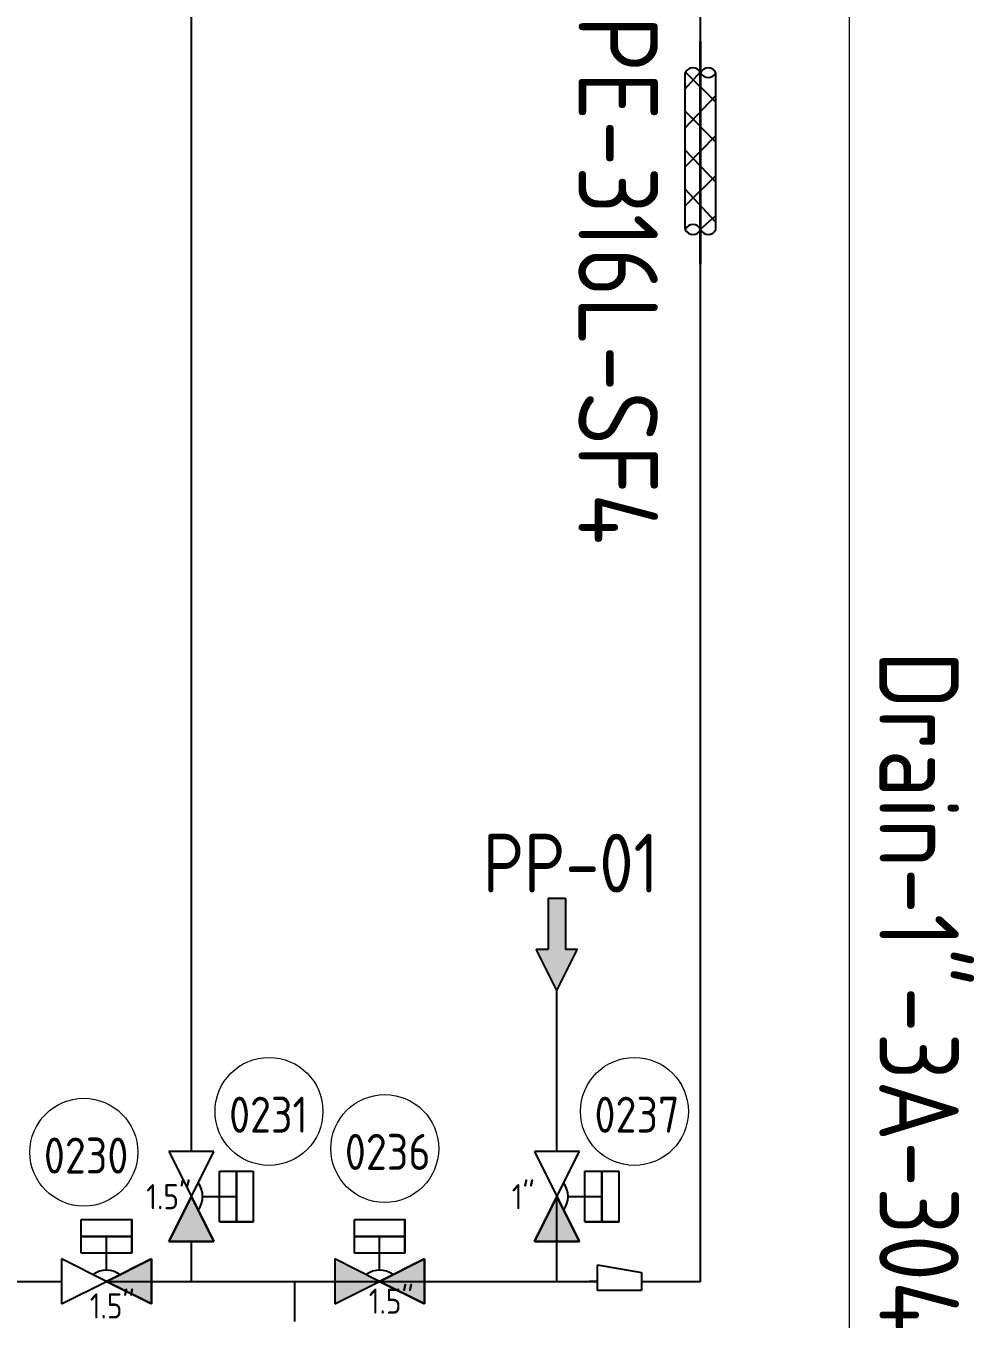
# Model space of a CAD drawing. Header units: millimetres. Extents: x -68339142 to 208, y -167 to 82456658.
# Drawn here: x -68332881.1 to -68332558.7, y 82448111.2 to 82448550.8 of the extents above; entities that cross this region are included whole.
import ezdxf

# ---------------------------------------------------------------- set-up
doc = ezdxf.new("R2010")
doc.units = ezdxf.units.MM
doc.header["$MEASUREMENT"] = 0
doc.layers.add('AM_8', color=1, linetype='Continuous', lineweight=15)
for name, color, linetype in [('排管', 10, 'Continuous'), ('文字', 1, 'Continuous'), ('機器', 7, 'Continuous'), ('药液', 210, 'Continuous')]:
    doc.layers.add(name, color=color, linetype=linetype)
doc.styles.get("Standard").update_dxf_attribs({"font": 'gbenor.shx', "bigfont": 'gbcbig.shx'})

# ---------------------------------------------------------------- blocks, each defined once
blk = doc.blocks.new('保温')
at = {"ltscale": 0.1}
h = blk.add_hatch(dxfattribs=at)
h.set_pattern_fill('ANSI37', scale=2.234399999999999)
h.set_pattern_definition([(44.99999999999997, (-813.4420348629722, 754.6356316621168), (-5.016371069229228, 5.016371069229224), []), (135, (-813.4420348629722, 754.6356316621168), (-5.016371069229229, -5.016371069229224), [])])
h.paths.add_polyline_path([(40.0281178516377, 3.910200000015001), (-2.934541498689214e-11, 3.910200000015001, -0.6525360622096348), (-2.934541498689214e-11, 1.610711564126176e-11, 0.652536062208393), (-2.934541498689214e-11, -3.910199999979604), (40.0281178516377, -3.910199999979604, -0.652536062207818), (40.0281178516377, 1.610711564126176e-11, 0.6525360622075519)])
at = {"color": 7}
for p, q in [((-2.934541498689214e-11, 3.910200000005452), (40.0281178516377, 3.910200000005452)), ((-2.934541498689214e-11, -3.910199999992337), (40.0281178516377, -3.910199999992337))]:
    blk.add_line(p, q, dxfattribs=at)
at = {"color": 7, "lineweight": 35}
blk.add_line((-8.915646761219492, 1.909583602355269e-13), (47.98137530246434, 1.909583602355269e-13), dxfattribs=at)
at = {"color": 7}
for centre, start, end in [((0.8601914965108648, 1.955100000004413), 113.7482053907326, 246.2517946092674), ((-0.8601914965695556, 1.955100000004413), 293.7482053907326, 66.25179460926744), ((39.16792635509749, 1.955100000004413), 293.748205391198, 66.25179460880196), ((0.8601914965108648, -1.955099999991298), 113.7482053907326, 246.2517946092674), ((40.88830934817791, -1.955099999991298), 113.7482053907326, 246.2517946092674), ((39.16792635509749, -1.955099999991298), 293.7482053907326, 66.25179460926744)]:
    blk.add_arc(centre, 2.135964751742607, start, end, dxfattribs=at)
blk = doc.blocks.new('*U308')
at = {"color": 0}
for p, q in [((-6.328125, 7.03125), (-6.328125, 15.46875)), ((-6.328125, 15.46875), (6.328125, 15.46875)), ((6.328125, 11.25), (-6.328125, 11.25)), ((-6.328125, 11.25), (6.328125, 11.25)), ((0, 2.8125), (0, 11.25)), ((6.328125, 7.03125), (-6.328125, 7.03125)), ((0, 0), (-11.25, 5.625)), ((-11.25, 5.625), (-11.25, -5.625)), ((0, 0), (11.25, 5.625)), ((11.25, 5.625), (11.25, -5.625)), ((-11.25, -5.625), (0, 0)), ((11.25, -5.625), (0, 0))]:
    blk.add_line(p, q, dxfattribs=at)
blk.add_lwpolyline([(6.328125, 7.03125), (6.328125, 7.03125), (6.328125, 15.46875), (6.328125, 15.46875)], close=True, dxfattribs=at)
at = {"color": 1, "linetype": 'ByBlock', "lineweight": 9}
blk.add_circle((1.291061533639279, 33.22947446384858), 13.5, dxfattribs=at)
at = {"color": 0}
blk.add_arc((0, -2.8125), 5.625, 53.13010235422894, 126.8698976457711, dxfattribs=at)
at = {"color": 1, "linetype": 'ByBlock', "lineweight": 9}
for tag, p, height, flags in [('YQJ_CODE', (-6.419976453274014, 35.90254684173822), 9, 2), ('YQJ_ITEMID', (12.30389252496513, -9.268028050291264), 5, 1), ('YQJ_CLASS_NAME', (12.34145168959367, -15.0460218663336), 5, 1), ('品牌', (13.51525420045436, -20.57112130539599), 5, 1), ('供电电源', (13.40854493904772, -26.41575940861708), 5, 1), ('控制方式', (13.72867290480644, -33.13547494261206), 5, 1), ('输出信号类型1', (14.1519754470537, -39.40720924178709), 5, 1), ('输出信号类型2', (13.98124049918988, -46.42557879951505), 5, 1)]:
    blk.add_attdef(tag, p, '', height=height, dxfattribs=dict(at, flags=flags))
for tag, p, height in [('YQJ_NO', (-8.700140145431671, 27.89385708464004), 9), ('尺寸', (-2.711674032477459, -8.099425421580065), 6.3)]:
    blk.add_attdef(tag, p, '', height=height, dxfattribs=at)
blk = doc.blocks.new('*U194')
at = {"color": 0}
for p, q in [((5.625000000000003, 11.25), (-5.624999999999997, 11.25)), ((-5.624999999999997, 11.25), (0, 0)), ((0, 0), (5.625000000000003, 11.25)), ((7.031249999999998, -6.328125000000002), (7.031250000000002, 6.328124999999998)), ((7.031250000000002, 6.328124999999998), (15.46875, 6.328124999999996)), ((11.25, -6.328125000000003), (11.25, 6.328124999999997)), ((11.25, 6.328124999999997), (11.25, -6.328125000000003)), ((15.46875, 6.328124999999996), (15.46875, -6.328125000000004)), ((-5.625000000000003, -11.25), (0, 0)), ((0, 0), (5.624999999999997, -11.25)), ((2.8125, -6.245004513516506e-16), (11.25, -2.498001805406602e-15)), ((5.624999999999997, -11.25), (-5.625000000000003, -11.25))]:
    blk.add_line(p, q, dxfattribs=at)
blk.add_lwpolyline([(7.031249999999998, -6.328125000000002), (7.031249999999998, -6.328125000000002), (15.46875, -6.328125000000004), (15.46875, -6.328125000000004)], close=True, dxfattribs=at)
at = {"color": 1, "linetype": 'ByBlock', "lineweight": 9}
blk.add_circle((19.41256440105831, 21.28581009381903), 13.5, dxfattribs=at)
at = {"color": 0}
blk.add_arc((-2.8125, 6.245004513516506e-16), 5.625, 323.1301023542289, 36.86989764577105, dxfattribs=at)
at = {"color": 1, "linetype": 'ByBlock', "lineweight": 9}
for tag, p, height, flags in [('YQJ_CODE', (11.70152641414502, 23.95888247170867), 9, 2), ('YQJ_ITEMID', (12.30389252496513, -9.268028050291264), 5, 1), ('YQJ_CLASS_NAME', (12.34145168959367, -15.0460218663336), 5, 1), ('品牌', (13.51525420045436, -20.57112130539599), 5, 1), ('供电电源', (13.40854493904772, -26.41575940861708), 5, 1), ('控制方式', (13.72867290480644, -33.13547494261206), 5, 1), ('输出信号类型1', (14.1519754470537, -39.40720924178709), 5, 1), ('输出信号类型2', (13.98124049918988, -46.42557879951505), 5, 1)]:
    blk.add_attdef(tag, p, '', height=height, dxfattribs=dict(at, flags=flags))
for tag, p, height in [('YQJ_NO', (9.421362721987364, 15.95019271461049), 9), ('尺寸', (-11.29351634690848, -3.201591174690577), 6.3)]:
    blk.add_attdef(tag, p, '', height=height, dxfattribs=at)
blk = doc.blocks.new('*U44')
h = blk.add_hatch(color=256)
h.dxf.hatch_style = 1
h.paths.add_polyline_path([(-5.625000000000171, -11.24999999999991), (5.624999999999827, -11.25000000000009), (1.665334536937937e-16, 1.332267629550185e-15)])
at = {"color": 0}
for p, q in [((0, 0), (-5.625000000000171, -11.24999999999991)), ((5.624999999999829, -11.25000000000009), (0, 0)), ((-5.625000000000171, -11.24999999999991), (5.624999999999829, -11.25000000000009))]:
    blk.add_line(p, q, dxfattribs=at)
blk = doc.blocks.new('*U88')
at = {"color": 0}
for p, q in [((-6.328125, 7.03125), (-6.328125, 15.46875)), ((-6.328125, 15.46875), (6.328125, 15.46875)), ((6.328125, 11.25), (-6.328125, 11.25)), ((-6.328125, 11.25), (6.328125, 11.25)), ((0, 2.8125), (0, 11.25)), ((6.328125, 7.03125), (-6.328125, 7.03125)), ((0, 0), (-11.25, 5.625)), ((-11.25, 5.625), (-11.25, -5.625)), ((0, 0), (11.25, 5.625)), ((11.25, 5.625), (11.25, -5.625)), ((-11.25, -5.625), (0, 0)), ((11.25, -5.625), (0, 0))]:
    blk.add_line(p, q, dxfattribs=at)
blk.add_lwpolyline([(6.328125, 7.03125), (6.328125, 7.03125), (6.328125, 15.46875), (6.328125, 15.46875)], close=True, dxfattribs=at)
at = {"color": 1, "linetype": 'ByBlock', "lineweight": 9}
blk.add_circle((-5.670658343547935, 32.31992082054548), 13.5, dxfattribs=at)
at = {"color": 0}
blk.add_arc((0, -2.8125), 5.625, 53.13010235422894, 126.8698976457711, dxfattribs=at)
at = {"color": 1, "linetype": 'ByBlock', "lineweight": 9}
for tag, p, height, flags in [('YQJ_CODE', (-13.38169633046123, 34.99299319843512), 9, 2), ('YQJ_ITEMID', (12.30389252496513, -9.268028050291264), 5, 1), ('YQJ_CLASS_NAME', (12.34145168959367, -15.0460218663336), 5, 1), ('品牌', (13.51525420045436, -20.57112130539599), 5, 1), ('供电电源', (13.40854493904772, -26.41575940861708), 5, 1), ('控制方式', (13.72867290480644, -33.13547494261206), 5, 1), ('输出信号类型1', (14.1519754470537, -39.40720924178709), 5, 1), ('输出信号类型2', (13.98124049918988, -46.42557879951505), 5, 1)]:
    blk.add_attdef(tag, p, '', height=height, dxfattribs=dict(at, flags=flags))
for tag, p, height in [('YQJ_NO', (-15.66186002261889, 26.98430344133694), 9), ('尺寸', (-4.176673860106531, -9.285124225607262), 6.3)]:
    blk.add_attdef(tag, p, '', height=height, dxfattribs=at)
blk = doc.blocks.new('*U41')
h = blk.add_hatch(color=256)
h.dxf.hatch_style = 1
h.paths.add_polyline_path([(11.25, -5.624999999999998), (11.25, 5.625), (-1.332267629550188e-15, 1.665334536937733e-16)])
at = {"color": 0}
for p, q in [((11.25, 5.625000000000002), (0, 0)), ((11.25, -5.624999999999998), (11.25, 5.625000000000002)), ((0, 0), (11.25, -5.624999999999998))]:
    blk.add_line(p, q, dxfattribs=at)
blk = doc.blocks.new('*U139')
h = blk.add_hatch(color=256)
h.dxf.hatch_style = 1
h.paths.add_polyline_path([(-11.24999999874051, 5.625000002518991), (-11.2500000012595, -5.624999997481009), (1.3322676295129e-15, -1.665334539920819e-16)])
at = {"color": 0}
for p, q in [((0, 0), (-11.24999999874051, 5.625000002518991)), ((-11.24999999874051, 5.625000002518991), (-11.2500000012595, -5.624999997481011)), ((-11.2500000012595, -5.624999997481011), (0, 0))]:
    blk.add_line(p, q, dxfattribs=at)
blk = doc.blocks.new('偏心异径管接头（同底）')
at = {"color": 0}
for p, q in [((2.10369299192098, 4.24889381187495), (13.3620760428239, 2.286548733638483)), ((2.10369299192098, 0), (0, 0)), ((13.3620760428239, 0), (15.91919393455464, 0)), ((13.3620760428239, -2.286548733639393), (2.10369299192098, -2.286548733639393))]:
    blk.add_line(p, q, dxfattribs=at)
for points in [[(2.10369299192098, -2.286548733639393), (2.10369299192098, 4.24889381187495)], [(13.3620760428239, 2.286548733638483), (13.3620760428239, -2.286548733639393)]]:
    blk.add_lwpolyline(points, dxfattribs=at)
blk = doc.blocks.new('*U312')
h = blk.add_hatch(color=256)
h.dxf.hatch_style = 1
h.paths.add_polyline_path([(11.25000000145462, -5.624999997090772), (11.24999999854539, 5.625000002909228), (-1.332267629593254e-15, 1.665334533492516e-16)])
at = {"color": 0}
for p, q in [((11.24999999854539, 5.62500000290923), (0, 0)), ((11.25000000145462, -5.624999997090772), (11.24999999854539, 5.62500000290923)), ((0, 0), (11.25000000145462, -5.624999997090772))]:
    blk.add_line(p, q, dxfattribs=at)
blk = doc.blocks.new('KGJK')
at = {"layer": 'AM_8'}
blk.add_hatch(color=256, dxfattribs=at).paths.add_polyline_path([(5848.813452545352, -1050.605828065278), (5848.813452545354, -1052.349464705978), (5853.939130079631, -1052.349464705978), (5853.939130079631, -1053.560979718961), (5858.105796746298, -1051.477646385627), (5853.939130079631, -1049.394313052294), (5853.939130079629, -1050.605828065278)])
at = {"layer": '文字'}
for p, q in [((5848.813452545354, -1050.605828065278), (5848.813452545354, -1052.349464705978)), ((5848.813452545354, -1050.605828065278), (5853.939130079631, -1050.605828065278)), ((5858.105796746298, -1051.477646385627), (5853.939130079631, -1049.394313052295)), ((5853.939130079631, -1049.394313052295), (5853.939130079631, -1050.605828065278)), ((5858.105796746298, -1051.477646385627), (5853.939130079631, -1053.560979718961)), ((5848.813452545354, -1052.349464705978), (5853.939130079631, -1052.349464705978)), ((5853.939130079631, -1052.349464705978), (5853.939130079631, -1053.560979718961))]:
    blk.add_line(p, q, dxfattribs=at)

msp = doc.modelspace()

# ---------------------------------------------------------------- linework, layer by layer
at = {"color": 3}
msp.add_line((-68332824.81532182, 82448168.1748853), (-68332824.81532182, 82448827.31963132), dxfattribs=at)
at = {"layer": '排管', "color": 1, "linetype": 'ByBlock', "lineweight": 9}
msp.add_line((-68332601.16899763, 82448781.56891556), (-68332601.16899763, 82447901.56599346), dxfattribs=at)
at = {"layer": '药液', "color": 6, "linetype": 'ByBlock', "lineweight": -3}
for p, q in [((-68332651.68061411, 82448268.47369651), (-68332651.68061419, 82448812.70407172)), ((-68332651.6806141, 82448124.03400412), (-68332651.68061411, 82448268.47369651)), ((-68332700.56350477, 82448168.17488532), (-68332700.56350477, 82448222.97980672)), ((-68332700.56350477, 82448124.02623507), (-68332700.56350477, 82448153.41429363)), ((-68332824.82929096, 82448124.02623507), (-68332824.82271722, 82448137.61046678)), ((-68332985.60273972, 82448124.02623802), (-68332868.97789544, 82448124.02623802)), ((-68332853.69569212, 82448124.02623802), (-68332686.7367026, 82448124.02623805)), ((-68332789.68148868, 82448110.44204904), (-68332789.68148868, 82448124.02623503)), ((-68332671.75179477, 82448124.02623805), (-68332651.6806141, 82448124.02623805))]:
    msp.add_line(p, q, dxfattribs=at)

# ---------------------------------------------------------------- block references
at = {"xscale": 1.331, "yscale": 1.331, "zscale": 1.331, "rotation": 89.99999999999999}
msp.add_blockref('保温', (-68332651.68061413, 82448481.58070539), dxfattribs=at)
ref = msp.add_blockref('*U194', (-68332824.81532182, 82448152.89267606), dxfattribs=dict(xscale=1.3584186, yscale=1.3584186, zscale=1.3584186))
ref.add_attrib('YQJ_NO', '0231', (-68332812.01716746, 82448174.55971451), dxfattribs={"color": 1, "linetype": 'ByBlock', "lineweight": 9, "height": 12.22576740000001})
ref.add_attrib('尺寸', '1.5"', (-68332840.15664448, 82448148.54357505), dxfattribs={"color": 1, "linetype": 'ByBlock', "lineweight": 9, "height": 8.558037180000007})
ref = msp.add_blockref('*U194', (-68332700.5495356, 82448152.89267607), dxfattribs=dict(xscale=1.3584186, yscale=1.3584186, zscale=1.3584186))
ref.add_attrib('YQJ_NO', '0237', (-68332687.75138125, 82448174.55971453), dxfattribs={"color": 1, "linetype": 'ByBlock', "lineweight": 9, "height": 12.22576740000001})
ref.add_attrib('尺寸', '1"', (-68332715.89085826, 82448148.54357506), dxfattribs={"color": 1, "linetype": 'ByBlock', "lineweight": 9, "height": 8.558037180000007})
ref = msp.add_blockref('*U88', (-68332853.6956862, 82448124.02623507), dxfattribs=dict(xscale=1.3584186, yscale=1.3584186, zscale=1.3584186))
ref.add_attrib('YQJ_NO', '0230', (-68332874.97104818, 82448160.68221478), dxfattribs={"color": 1, "linetype": 'ByBlock', "lineweight": 9, "height": 12.22576740000001})
ref.add_attrib('尺寸', '1.5"', (-68332859.36935766, 82448111.41314963), dxfattribs={"color": 1, "linetype": 'ByBlock', "lineweight": 9, "height": 8.558037180000007})
ref = msp.add_blockref('*U308', (-68332760.8151179, 82448124.02623503), dxfattribs=dict(xscale=1.3584186, yscale=1.3584186, zscale=1.3584186))
ref.add_attrib('YQJ_NO', '0236', (-68332772.6335501, 82448161.91776931), dxfattribs={"color": 1, "linetype": 'ByBlock', "lineweight": 9, "height": 12.22576740000001})
ref.add_attrib('尺寸', '1.5"', (-68332764.49870634, 82448113.02382489), dxfattribs={"color": 1, "linetype": 'ByBlock', "lineweight": 9, "height": 8.558037180000007})
at = {"xscale": 1.3584186, "yscale": 1.3584186, "zscale": 1.3584186}
for name, p in [('*U44', (-68332824.81532182, 82448152.89267606)), ('*U44', (-68332700.5495356, 82448152.89267607)), ('*U41', (-68332853.6956862, 82448124.02623507)), ('*U139', (-68332760.8151179, 82448124.02623503)), ('*U312', (-68332760.81511779, 82448124.02623507))]:
    msp.add_blockref(name, p, dxfattribs=at)
at = {"color": 6, "xscale": 1.331, "yscale": 1.331, "zscale": 1.331}
msp.add_blockref('偏心异径管接头（同底）', (-68332689.53671798, 82448124.02623804), dxfattribs=at)
at = {"layer": '機器', "lineweight": 9, "xscale": -3.384651308526882, "yscale": 3.384651308526882, "zscale": 3.384651308526882, "rotation": 90}
msp.add_blockref('KGJK', (-68336259.44869648, 82468050.48742227), dxfattribs=at)

# ---------------------------------------------------------------- texts
at = {"layer": '排管', "insert": (-68332577.44788745, 82448155.35272549), "char_height": 26.99268000000001, "attachment_point": 5, "rotation": 270}
msp.add_mtext('Drain-1"-3A-304-MP0.6um', dxfattribs=at)
at = {"layer": '药液', "color": 6, "linetype": 'ByBlock', "lineweight": -3, "insert": (-68332679.7426587, 82448521.13080867), "char_height": 26.99268000000001, "attachment_point": 5, "rotation": 270}
msp.add_mtext('PR-1"-BPE-316L-SF4', dxfattribs=at)
at = {"layer": '药液', "color": 6, "linetype": 'ByBlock', "lineweight": -3, "insert": (-68332725.73496774, 82448276.16189878), "char_height": 19.965, "width": 402.0078752077954, "attachment_point": 1}
msp.add_mtext('PP-01', dxfattribs=at)

doc.saveas('drawing.dxf')
